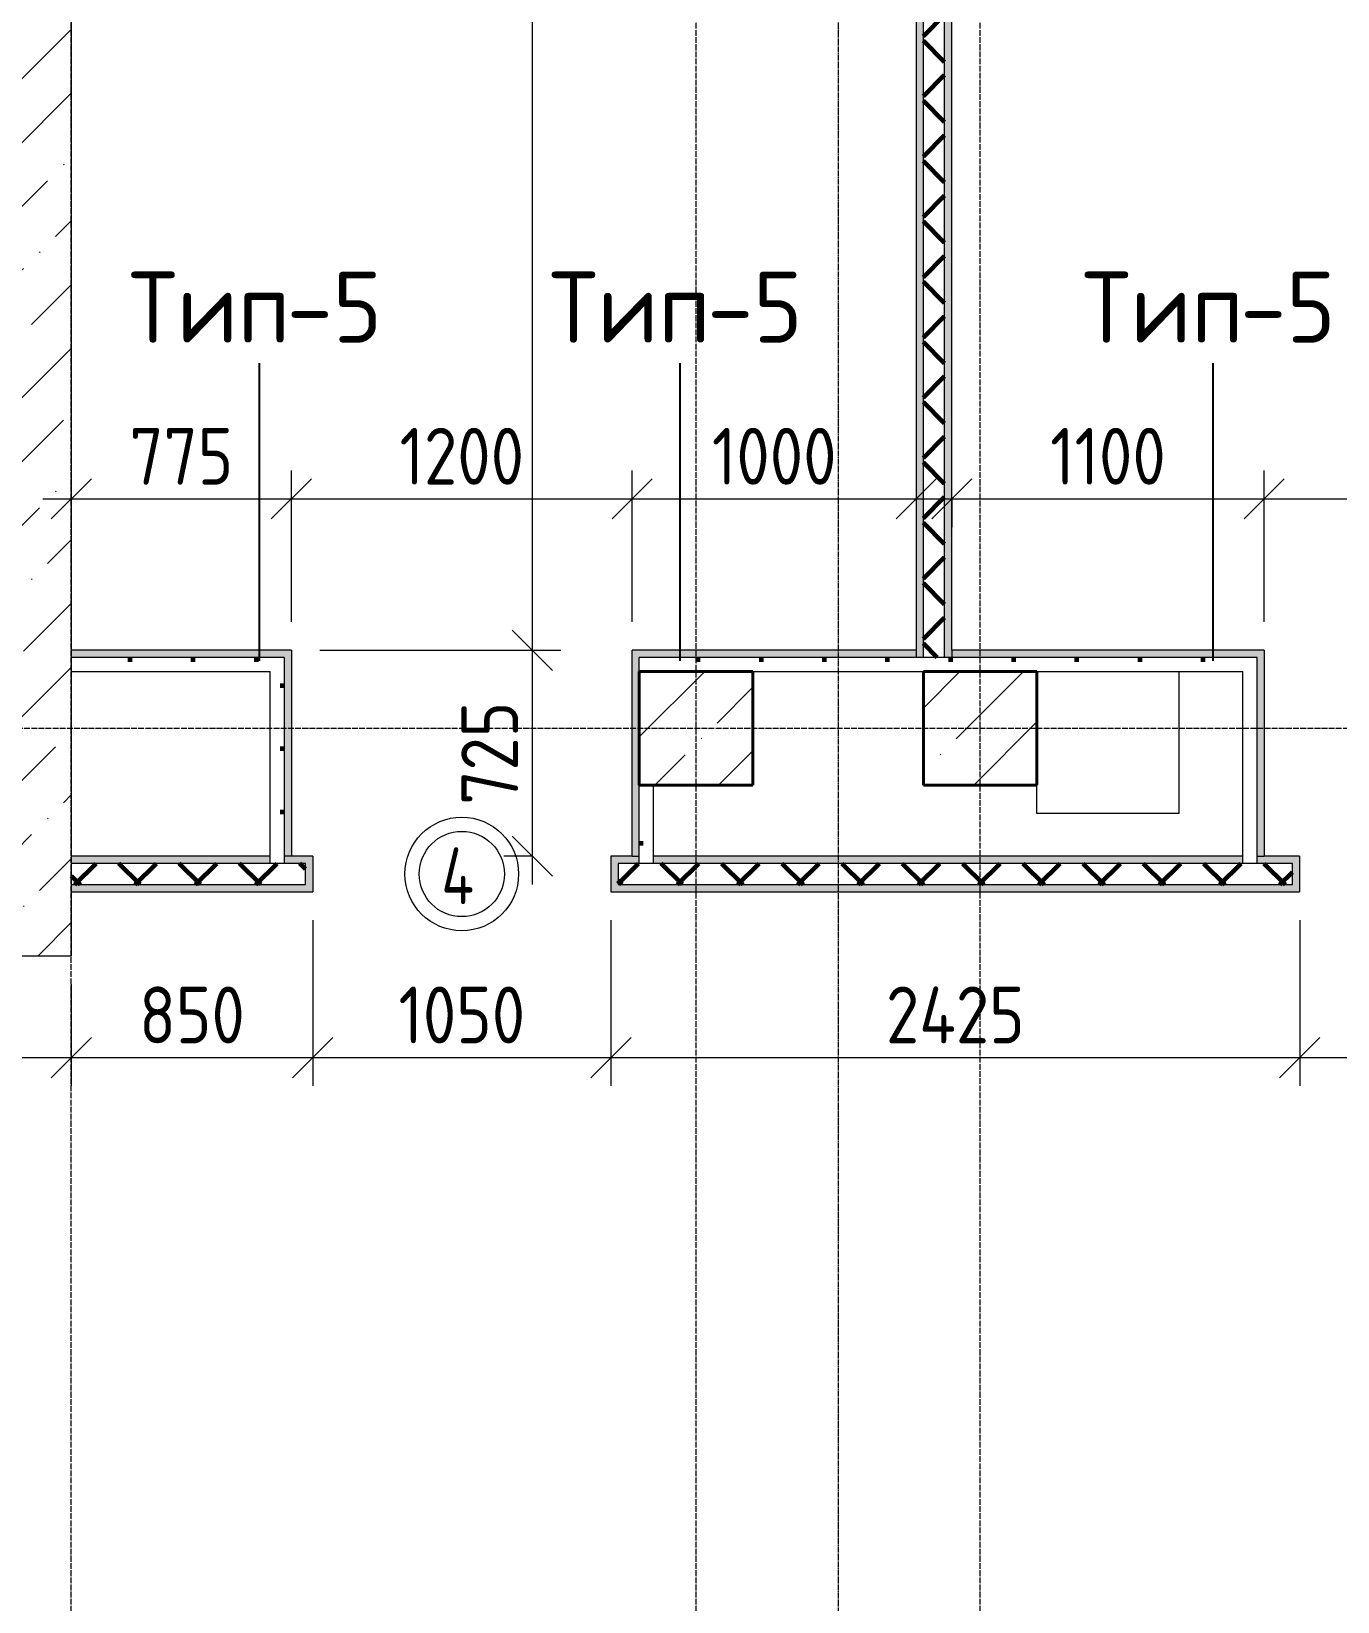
# Model space of a CAD drawing. Header units: millimetres. Extents: x -60946 to 138510, y -262288 to 24501.
# Drawn here: x 12469 to 17068, y -198297 to -192770 of the extents above; entities that cross this region are included whole.
import ezdxf

# ---------------------------------------------------------------- set-up
doc = ezdxf.new("R2010")
doc.units = ezdxf.units.MM
doc.linetypes.add('ADSK_Линия сетки', pattern=[25, 20, -2.5, 0, -2.5])
doc.linetypes.add('ADSK_Штриховая_ш3 п1_5', pattern=[4.5, 3, -1.5])
for name, color, linetype, lineweight in [('2)Тип-2', 3, 'Continuous', 60), ('2)Тип-5', 1, 'Continuous', 60), ('Марки дверей', 7, 'Continuous', 20), ('Несущие колонны', 7, 'Continuous', 18), ('Оси', 7, 'Continuous', 9), ('Перекрытие', 7, 'Continuous', 18), ('Размеры', 7, 'Continuous', 9), ('Стены внутренние', 7, 'Continuous', 18), ('Стены наружные', 7, 'Continuous', 18), ('Стены штриховка', 7, 'Continuous', 9)]:
    doc.layers.add(name, color=color, linetype=linetype, lineweight=lineweight)
doc.layers.add('Линии', color=7, linetype='Continuous', lineweight=9, true_color=0x00a600)
doc.styles.add('GOST Common_3', font='', dxfattribs={"width": 0.9, "height": 200})
doc.styles.add('GOST Common_4', font='', dxfattribs={"height": 250})
doc.styles.add('GOST Common_B', font='', dxfattribs={"width": 0.8, "height": 200})
doc.styles.get('GOST Common_3').set_extended_font_data('GOST Common')
doc.styles.get('GOST Common_4').set_extended_font_data('GOST Common')
doc.styles.get('GOST Common_B').set_extended_font_data('GOST Common', bold=True)
doc.dimstyles.new('ADSK_Основной_2_0_1', dxfattribs={"dimscale": 304.8, "dimtxt": 201.142999, "dimasz": 0.463911, "dimexe": 0.328084, "dimexo": 0.328084, "dimgap": 0.164042, "dimtad": 1, "dimdec": 3, "dimrnd": 0.001, "dimdsep": 46, "dimtxsty": 'GOST Common_3', "dimblk1": 'OBLIQUE', "dimblk2": 'OBLIQUE', "dimsah": 1, "dimcen": 0.09, "dimdle": 0.328084, "dimazin": 2, "dimtfac": 1, "dimtdec": 4, "dimtix": 1, "dimtmove": 1, "dimatfit": 3, "dimfxl": 1, "dimtvp": 1, "dimtolj": 1, "dimtzin": 0, "dimlwd": 20, "dimlwe": 20, "dimarcsym": 2})
doc.dimstyles.new('ADSK_Основной_2_0_2', dxfattribs={"dimscale": 304.8, "dimtxt": 201.142999, "dimasz": 0.463911, "dimexe": 0.328084, "dimexo": 0.328084, "dimgap": 0.164042, "dimtad": 1, "dimdec": 3, "dimrnd": 0.001, "dimdsep": 46, "dimtxsty": 'GOST Common_3', "dimblk1": 'OBLIQUE', "dimblk2": 'OBLIQUE', "dimsah": 1, "dimcen": 0.09, "dimdle": 0.328084, "dimazin": 2, "dimtfac": 1, "dimtdec": 4, "dimtix": 1, "dimtmove": 0, "dimatfit": 3, "dimfxl": 1, "dimtvp": 1, "dimtolj": 1, "dimtzin": 0, "dimlwd": 20, "dimlwe": 20, "dimarcsym": 2})
pattern_1 = [(45, (9.36, -198628.46), (-224.5064, 224.5064), []), (45, (233.87, -198628.46), (-224.5064, 224.5064), [396.875, -79.375, 3.353, -76.022])]
pattern_2 = [(45, (9.36, -198628.46), (84.1895, 308.696), [396.875, -79.375, 3.353, -76.022])]
pattern_3 = [(45, (9.36, -198628.46), (-106.066, 106.066), []), (135, (9.36, -198628.46), (-106.066, -106.066), [])]
pattern_4 = [(0, (9.36, -198628.46), (111.125, 111.125), [55.562, -166.688]), (90, (37.14, -198656.24), (-111.125, 111.125), [55.562, -166.688])]

# ---------------------------------------------------------------- blocks, each defined once
blk = doc.blocks.new('ADSK_КолоннаЖБ_Прямоугольная - 400x400 мм-1807143-Кладочный план 4-го этажа')
at = {"layer": 'Несущие колонны', "lineweight": 40}
for p, q in [((-200, 200), (200, 200)), ((-200, -200), (-200, 200)), ((200, 200), (200, -200)), ((200, -200), (-200, -200))]:
    blk.add_line(p, q, dxfattribs=at)
blk = doc.blocks.new('_Oblique')
at = {"color": 0, "linetype": 'ByBlock', "lineweight": -2}
blk.add_line((-0.5, -0.5), (0.5, 0.5), dxfattribs=at)
blk = doc.blocks.new('*D6010')
at = {"layer": 'Defpoints', "color": 0, "transparency": 16777216}
for p in [(11484.4, -196023.5), (12609.4, -196023.5), (12609.4, -196382.2)]:
    blk.add_point(p, dxfattribs=at)
at = {"layer": 'Размеры', "color": 0, "lineweight": 20, "transparency": 16777216}
for p, q in [((11484.4, -196123.5), (11484.4, -196482.2)), ((12609.4, -196123.5), (12609.4, -196482.2)), ((11384.4, -196382.2), (12709.4, -196382.2))]:
    blk.add_line(p, q, dxfattribs=at)
at = {"layer": 'Размеры', "color": 0, "lineweight": 20, "transparency": 16777216, "xscale": 141.4, "yscale": 141.4, "zscale": 141.4, "rotation": 180}
blk.add_blockref('_Oblique', (11484.4, -196382.2), dxfattribs=at)
at = {"layer": 'Размеры', "color": 0, "lineweight": 20, "transparency": 16777216, "xscale": 141.4, "yscale": 141.4, "zscale": 141.4}
blk.add_blockref('_Oblique', (12609.4, -196382.2), dxfattribs=at)
at = {"layer": 'Размеры', "color": 0, "lineweight": 9, "transparency": 16777216, "insert": (12046.9, -196232.2), "char_height": 200, "width": 515.472, "attachment_point": 5, "style": 'GOST Common_3'}
blk.add_mtext('\\A1;1125', dxfattribs=at)
blk = doc.blocks.new('*D6011')
at = {"layer": 'Defpoints', "color": 0, "transparency": 16777216}
for p in [(13459.4, -195798.5), (12609.4, -196023.5), (13459.4, -196382.2)]:
    blk.add_point(p, dxfattribs=at)
at = {"layer": 'Размеры', "color": 0, "lineweight": 20, "transparency": 16777216}
for p, q in [((13459.4, -195898.5), (13459.4, -196482.2)), ((12609.4, -196123.5), (12609.4, -196482.2)), ((12509.4, -196382.2), (13559.4, -196382.2))]:
    blk.add_line(p, q, dxfattribs=at)
at = {"layer": 'Размеры', "color": 0, "lineweight": 20, "transparency": 16777216, "xscale": 141.4, "yscale": 141.4, "zscale": 141.4, "rotation": 180}
blk.add_blockref('_Oblique', (12609.4, -196382.2), dxfattribs=at)
at = {"layer": 'Размеры', "color": 0, "lineweight": 20, "transparency": 16777216, "xscale": 141.4, "yscale": 141.4, "zscale": 141.4}
blk.add_blockref('_Oblique', (13459.4, -196382.2), dxfattribs=at)
at = {"layer": 'Размеры', "color": 0, "lineweight": 9, "transparency": 16777216, "insert": (13034.4, -196232.2), "char_height": 200, "width": 454.106, "attachment_point": 5, "style": 'GOST Common_3'}
blk.add_mtext('\\A1;850', dxfattribs=at)
blk = doc.blocks.new('*D6012')
at = {"layer": 'Defpoints', "color": 0, "transparency": 16777216}
for p in [(13459.4, -195798.5), (14509.4, -195798.5), (14509.4, -196382.2)]:
    blk.add_point(p, dxfattribs=at)
at = {"layer": 'Размеры', "color": 0, "lineweight": 20, "transparency": 16777216}
for p, q in [((13459.4, -195898.5), (13459.4, -196482.2)), ((14509.4, -195898.5), (14509.4, -196482.2)), ((13359.4, -196382.2), (14609.4, -196382.2))]:
    blk.add_line(p, q, dxfattribs=at)
at = {"layer": 'Размеры', "color": 0, "lineweight": 20, "transparency": 16777216, "xscale": 141.4, "yscale": 141.4, "zscale": 141.4, "rotation": 180}
blk.add_blockref('_Oblique', (13459.4, -196382.2), dxfattribs=at)
at = {"layer": 'Размеры', "color": 0, "lineweight": 20, "transparency": 16777216, "xscale": 141.4, "yscale": 141.4, "zscale": 141.4}
blk.add_blockref('_Oblique', (14509.4, -196382.2), dxfattribs=at)
at = {"layer": 'Размеры', "color": 0, "lineweight": 9, "transparency": 16777216, "insert": (13984.4, -196232.2), "char_height": 200, "width": 560.473, "attachment_point": 5, "style": 'GOST Common_3'}
blk.add_mtext('\\A1;1050', dxfattribs=at)
blk = doc.blocks.new('*D6013')
at = {"layer": 'Defpoints', "color": 0, "transparency": 16777216}
for p in [(14509.4, -195798.5), (16934.4, -195798.5), (16934.4, -196382.2)]:
    blk.add_point(p, dxfattribs=at)
at = {"layer": 'Размеры', "color": 0, "lineweight": 20, "transparency": 16777216}
for p, q in [((14509.4, -195898.5), (14509.4, -196482.2)), ((16934.4, -195898.5), (16934.4, -196482.2)), ((14409.4, -196382.2), (17034.4, -196382.2))]:
    blk.add_line(p, q, dxfattribs=at)
at = {"layer": 'Размеры', "color": 0, "lineweight": 20, "transparency": 16777216, "xscale": 141.4, "yscale": 141.4, "zscale": 141.4, "rotation": 180}
blk.add_blockref('_Oblique', (14509.4, -196382.2), dxfattribs=at)
at = {"layer": 'Размеры', "color": 0, "lineweight": 20, "transparency": 16777216, "xscale": 141.4, "yscale": 141.4, "zscale": 141.4}
blk.add_blockref('_Oblique', (16934.4, -196382.2), dxfattribs=at)
at = {"layer": 'Размеры', "color": 0, "lineweight": 9, "transparency": 16777216, "insert": (15721.9, -196232.2), "char_height": 200, "width": 625.93, "attachment_point": 5, "style": 'GOST Common_3'}
blk.add_mtext('\\A1;2425', dxfattribs=at)
blk = doc.blocks.new('*D6014')
at = {"layer": 'Defpoints', "color": 0, "transparency": 16777216}
for p in [(16934.4, -195798.5), (18134.4, -195798.5), (18134.4, -196382.2)]:
    blk.add_point(p, dxfattribs=at)
at = {"layer": 'Размеры', "color": 0, "lineweight": 20, "transparency": 16777216}
for p, q in [((16934.4, -195898.5), (16934.4, -196482.2)), ((18134.4, -195898.5), (18134.4, -196482.2)), ((16834.4, -196382.2), (18234.4, -196382.2))]:
    blk.add_line(p, q, dxfattribs=at)
at = {"layer": 'Размеры', "color": 0, "lineweight": 20, "transparency": 16777216, "xscale": 141.4, "yscale": 141.4, "zscale": 141.4, "rotation": 180}
blk.add_blockref('_Oblique', (16934.4, -196382.2), dxfattribs=at)
at = {"layer": 'Размеры', "color": 0, "lineweight": 20, "transparency": 16777216, "xscale": 141.4, "yscale": 141.4, "zscale": 141.4}
blk.add_blockref('_Oblique', (18134.4, -196382.2), dxfattribs=at)
at = {"layer": 'Размеры', "color": 0, "lineweight": 9, "transparency": 16777216, "insert": (17534.4, -196232.2), "char_height": 200, "width": 560.473, "attachment_point": 5, "style": 'GOST Common_3'}
blk.add_mtext('\\A1;1200', dxfattribs=at)
blk = doc.blocks.new('*D6044')
at = {"layer": 'Defpoints', "color": 0, "transparency": 16777216}
for p in [(12609.4, -194315.6), (13384.4, -194415.6), (13384.4, -194948.5)]:
    blk.add_point(p, dxfattribs=at)
at = {"layer": 'Размеры', "color": 0, "lineweight": 20, "transparency": 16777216}
for p, q in [((13384.4, -194848.5), (13384.4, -194315.6)), ((12509.4, -194415.6), (13484.4, -194415.6)), ((12609.4, -194415.6), (12609.4, -194515.6))]:
    blk.add_line(p, q, dxfattribs=at)
at = {"layer": 'Размеры', "color": 0, "lineweight": 20, "transparency": 16777216, "xscale": 141.4, "yscale": 141.4, "zscale": 141.4, "rotation": 180}
blk.add_blockref('_Oblique', (12609.4, -194415.6), dxfattribs=at)
at = {"layer": 'Размеры', "color": 0, "lineweight": 20, "transparency": 16777216, "xscale": 141.4, "yscale": 141.4, "zscale": 141.4}
blk.add_blockref('_Oblique', (13384.4, -194415.6), dxfattribs=at)
at = {"layer": 'Размеры', "color": 0, "lineweight": 9, "transparency": 16777216, "insert": (12996.9, -194265.6), "char_height": 200, "width": 454.106, "attachment_point": 5, "style": 'GOST Common_3'}
blk.add_mtext('\\A1;775', dxfattribs=at)
blk = doc.blocks.new('*D6045')
at = {"layer": 'Defpoints', "color": 0, "transparency": 16777216}
for p in [(14584.4, -194415.6), (13384.4, -194948.5), (14584.4, -194948.5)]:
    blk.add_point(p, dxfattribs=at)
at = {"layer": 'Размеры', "color": 0, "lineweight": 20, "transparency": 16777216}
for p, q in [((13384.4, -194848.5), (13384.4, -194315.6)), ((14584.4, -194848.5), (14584.4, -194315.6)), ((13284.4, -194415.6), (14684.4, -194415.6))]:
    blk.add_line(p, q, dxfattribs=at)
at = {"layer": 'Размеры', "color": 0, "lineweight": 20, "transparency": 16777216, "xscale": 141.4, "yscale": 141.4, "zscale": 141.4, "rotation": 180}
blk.add_blockref('_Oblique', (13384.4, -194415.6), dxfattribs=at)
at = {"layer": 'Размеры', "color": 0, "lineweight": 20, "transparency": 16777216, "xscale": 141.4, "yscale": 141.4, "zscale": 141.4}
blk.add_blockref('_Oblique', (14584.4, -194415.6), dxfattribs=at)
at = {"layer": 'Размеры', "color": 0, "lineweight": 9, "transparency": 16777216, "insert": (13984.4, -194265.6), "char_height": 200, "width": 560.473, "attachment_point": 5, "style": 'GOST Common_3'}
blk.add_mtext('\\A1;1200', dxfattribs=at)
blk = doc.blocks.new('*D6046')
at = {"layer": 'Defpoints', "color": 0, "transparency": 16777216}
for p in [(15584.4, -194315.6), (15584.4, -194415.6), (14584.4, -194948.5)]:
    blk.add_point(p, dxfattribs=at)
at = {"layer": 'Размеры', "color": 0, "lineweight": 20, "transparency": 16777216}
for p, q in [((14584.4, -194848.5), (14584.4, -194315.6)), ((14484.4, -194415.6), (15684.4, -194415.6)), ((15584.4, -194415.6), (15584.4, -194515.6))]:
    blk.add_line(p, q, dxfattribs=at)
at = {"layer": 'Размеры', "color": 0, "lineweight": 20, "transparency": 16777216, "xscale": 141.4, "yscale": 141.4, "zscale": 141.4, "rotation": 180}
blk.add_blockref('_Oblique', (14584.4, -194415.6), dxfattribs=at)
at = {"layer": 'Размеры', "color": 0, "lineweight": 20, "transparency": 16777216, "xscale": 141.4, "yscale": 141.4, "zscale": 141.4}
blk.add_blockref('_Oblique', (15584.4, -194415.6), dxfattribs=at)
at = {"layer": 'Размеры', "color": 0, "lineweight": 9, "transparency": 16777216, "insert": (15084.4, -194265.6), "char_height": 200, "width": 560.473, "attachment_point": 5, "style": 'GOST Common_3'}
blk.add_mtext('\\A1;1000', dxfattribs=at)
blk = doc.blocks.new('*D6047')
at = {"layer": 'Defpoints', "color": 0, "transparency": 16777216}
for p in [(15709.4, -194315.6), (16809.4, -194415.6), (16809.4, -194948.5)]:
    blk.add_point(p, dxfattribs=at)
at = {"layer": 'Размеры', "color": 0, "lineweight": 20, "transparency": 16777216}
for p, q in [((16809.4, -194848.5), (16809.4, -194315.6)), ((15609.4, -194415.6), (16909.4, -194415.6)), ((15709.4, -194415.6), (15709.4, -194515.6))]:
    blk.add_line(p, q, dxfattribs=at)
at = {"layer": 'Размеры', "color": 0, "lineweight": 20, "transparency": 16777216, "xscale": 141.4, "yscale": 141.4, "zscale": 141.4, "rotation": 180}
blk.add_blockref('_Oblique', (15709.4, -194415.6), dxfattribs=at)
at = {"layer": 'Размеры', "color": 0, "lineweight": 20, "transparency": 16777216, "xscale": 141.4, "yscale": 141.4, "zscale": 141.4}
blk.add_blockref('_Oblique', (16809.4, -194415.6), dxfattribs=at)
at = {"layer": 'Размеры', "color": 0, "lineweight": 9, "transparency": 16777216, "insert": (16259.4, -194265.6), "char_height": 200, "width": 515.472, "attachment_point": 5, "style": 'GOST Common_3'}
blk.add_mtext('\\A1;1100', dxfattribs=at)
blk = doc.blocks.new('*D6048')
at = {"layer": 'Defpoints', "color": 0, "transparency": 16777216}
for p in [(18259.4, -194415.6), (16809.4, -194948.5), (18259.4, -194948.5)]:
    blk.add_point(p, dxfattribs=at)
at = {"layer": 'Размеры', "color": 0, "lineweight": 20, "transparency": 16777216}
for p, q in [((16809.4, -194848.5), (16809.4, -194315.6)), ((18259.4, -194848.5), (18259.4, -194315.6)), ((16709.4, -194415.6), (18359.4, -194415.6))]:
    blk.add_line(p, q, dxfattribs=at)
at = {"layer": 'Размеры', "color": 0, "lineweight": 20, "transparency": 16777216, "xscale": 141.4, "yscale": 141.4, "zscale": 141.4, "rotation": 180}
blk.add_blockref('_Oblique', (16809.4, -194415.6), dxfattribs=at)
at = {"layer": 'Размеры', "color": 0, "lineweight": 20, "transparency": 16777216, "xscale": 141.4, "yscale": 141.4, "zscale": 141.4}
blk.add_blockref('_Oblique', (18259.4, -194415.6), dxfattribs=at)
at = {"layer": 'Размеры', "color": 0, "lineweight": 9, "transparency": 16777216, "insert": (17534.4, -194265.6), "char_height": 200, "width": 580.928, "attachment_point": 5, "style": 'GOST Common_3'}
blk.add_mtext('\\A1;1450', dxfattribs=at)
blk = doc.blocks.new('*D6052')
at = {"layer": 'Defpoints', "color": 0, "transparency": 16777216}
for p in [(14609.4, -189423.5), (13384.4, -194948.5), (14232.6, -194948.5)]:
    blk.add_point(p, dxfattribs=at)
at = {"layer": 'Размеры', "color": 0, "lineweight": 20, "transparency": 16777216}
for p, q in [((14232.6, -189323.5), (14232.6, -195048.5)), ((14509.4, -189423.5), (14132.6, -189423.5)), ((13484.4, -194948.5), (14332.6, -194948.5))]:
    blk.add_line(p, q, dxfattribs=at)
at = {"layer": 'Размеры', "color": 0, "lineweight": 20, "transparency": 16777216, "xscale": 141.4, "yscale": 141.4, "zscale": 141.4}
for p, rotation in [((14232.6, -189423.5), 90), ((14232.6, -194948.5), 270)]:
    blk.add_blockref('_Oblique', p, dxfattribs=dict(at, rotation=rotation))
at = {"layer": 'Размеры', "color": 0, "lineweight": 9, "transparency": 16777216, "insert": (14082.6, -192186), "char_height": 200, "width": 605.475, "attachment_point": 5, "rotation": 90, "style": 'GOST Common_3'}
blk.add_mtext('\\A1;5525', dxfattribs=at)
blk = doc.blocks.new('*D6053')
at = {"layer": 'Defpoints', "color": 0, "transparency": 16777216}
for p in [(13384.4, -194948.5), (14232.6, -195673.5), (14332.6, -195673.5)]:
    blk.add_point(p, dxfattribs=at)
at = {"layer": 'Размеры', "color": 0, "lineweight": 20, "transparency": 16777216}
for p, q in [((14232.6, -194848.5), (14232.6, -195773.5)), ((13484.4, -194948.5), (14332.6, -194948.5)), ((14232.6, -195673.5), (14132.6, -195673.5))]:
    blk.add_line(p, q, dxfattribs=at)
at = {"layer": 'Размеры', "color": 0, "lineweight": 20, "transparency": 16777216, "xscale": 141.4, "yscale": 141.4, "zscale": 141.4}
for p, rotation in [((14232.6, -194948.5), 90), ((14232.6, -195673.5), 270)]:
    blk.add_blockref('_Oblique', p, dxfattribs=dict(at, rotation=rotation))
at = {"layer": 'Размеры', "color": 0, "lineweight": 9, "transparency": 16777216, "insert": (14082.6, -195311), "char_height": 200, "width": 454.106, "attachment_point": 5, "rotation": 90, "style": 'GOST Common_3'}
blk.add_mtext('\\A1;725', dxfattribs=at)
blk = doc.blocks.new('М_двери1 - Марка экземпляра 2-3719212-Кладочный план 4-го этажа')
at = {"layer": 'Марки дверей'}
for radius in [2, 1.5]:
    blk.add_circle((0, 0), radius, dxfattribs=at)

msp = doc.modelspace()

# ---------------------------------------------------------------- hatches: boundary and pattern name
at = {"layer": '2)Тип-2'}
for points in [[(15609.3615, -194973.4914), (15609.3615, -189273.4914), (15584.3615, -189273.4914), (15584.3615, -194973.4914)], [(15684.3615, -194973.4914), (15709.3615, -194973.4914), (15709.3615, -189273.4914), (15684.3615, -189273.4914), (15684.3615, -194948.4914)]]:
    msp.add_hatch(color=256, dxfattribs=at).paths.add_polyline_path(points)
h = msp.add_hatch(dxfattribs=at)
h.set_pattern_fill('FP_4', color=256, style=0, pattern_type=2)
h.set_pattern_definition(pattern_3)
h.paths.add_polyline_path([(15684.3615, -194973.4914), (15684.3615, -189273.4914), (15609.3615, -189273.4914), (15609.3615, -194973.4914)])
h = msp.add_hatch(color=256, dxfattribs=at)
h.paths.add_polyline_path([(14534.3615, -195798.4914), (14534.3615, -195698.4914), (14609.3615, -195698.4914), (14609.3615, -195673.4914), (14509.3615, -195673.4914), (14509.3615, -195798.4914)])
h.paths.add_polyline_path([(18134.3615, -195798.4914), (18159.3615, -195798.4914), (18159.3615, -195698.4914), (18284.3615, -195698.4914), (18284.3615, -195673.4914), (18134.3615, -195673.4914)])
h.paths.add_polyline_path([(13434.3615, -195798.4914), (13459.3615, -195798.4914), (13459.3615, -195673.4914), (13359.3615, -195673.4914), (13359.3615, -195698.4914), (13434.3615, -195698.4914), (13434.3615, -195773.4914)])
h.paths.add_polyline_path([(16909.3615, -195798.4914), (16934.3615, -195798.4914), (16934.3615, -195673.4914), (16784.3615, -195673.4914), (16784.3615, -195698.4914), (16909.3615, -195698.4914), (16909.3615, -195773.4914)])
h.paths.add_polyline_path([(12609.3615, -195698.4914), (13309.3615, -195698.4914), (13309.3615, -195673.4914), (12609.3615, -195673.4914)])
h.paths.add_polyline_path([(18334.3615, -195698.4914), (20709.3615, -195698.4914), (20709.3615, -195673.4914), (18334.3615, -195673.4914)])
h.paths.add_polyline_path([(22484.3615, -195698.4914), (22484.3615, -195673.4914), (20759.3615, -195673.4914), (20759.3615, -195698.4914)])
h.paths.add_polyline_path([(14659.3615, -195698.4914), (16734.3615, -195698.4914), (16734.3615, -195673.4914), (14659.3615, -195673.4914)])
h = msp.add_hatch(dxfattribs=at)
h.set_pattern_fill('FP_4', color=256, style=0, pattern_type=2)
h.set_pattern_definition(pattern_3)
h.paths.add_polyline_path([(16495.8676, -195773.4914), (16909.3615, -195773.4914), (16909.3615, -195698.4914), (14534.3615, -195698.4914), (14534.3615, -195773.4914), (14845.7847, -195773.4914)])
h.paths.add_polyline_path([(13195.7017, -195773.4914), (13434.3615, -195773.4914), (13434.3615, -195698.4914), (12609.3615, -195698.4914), (12609.3615, -195773.4914)])
h.paths.add_polyline_path([(22484.3615, -195773.4914), (22484.3615, -195698.4914), (18159.3615, -195698.4914), (18159.3615, -195773.4914), (19796.0336, -195773.4914)])
h = msp.add_hatch(color=256, dxfattribs=at)
h.paths.add_polyline_path([(22534.3615, -195798.4914), (22534.3615, -195773.4914), (18159.3615, -195773.4914), (18159.3615, -195798.4914), (22484.3615, -195798.4914)])
h.paths.add_polyline_path([(12609.3615, -195798.4914), (13434.3615, -195798.4914), (13434.3615, -195773.4914), (12609.3615, -195773.4914)])
h.paths.add_polyline_path([(14534.3615, -195798.4914), (16909.3615, -195798.4914), (16909.3615, -195773.4914), (14534.3615, -195773.4914)])
at = {"layer": '2)Тип-5', "true_color": 0xd50000}
for points in [[(13384.3615, -194973.4914), (13384.3615, -194948.4914), (12609.3615, -194948.4914), (12609.3615, -194973.4914), (13359.3615, -194973.4914)], [(13384.3615, -195673.4914), (13384.3615, -194973.4914), (13359.3615, -194973.4914), (13359.3615, -195673.4914)], [(14584.3615, -195673.4914), (14609.3615, -195673.4914), (14609.3615, -194973.4914), (14584.3615, -194973.4914), (14584.3615, -195092.7203)], [(16809.3615, -195673.4914), (16809.3615, -194973.4914), (16784.3615, -194973.4914), (16784.3615, -195673.4914)]]:
    msp.add_hatch(color=12, dxfattribs=at).paths.add_polyline_path(points)
h = msp.add_hatch(dxfattribs=at)
h.set_pattern_fill('FP_7', color=12, style=0, pattern_type=2)
h.set_pattern_definition(pattern_4)
h.paths.add_polyline_path([(13359.3615, -195023.4914), (13359.3615, -194973.4914), (12609.3615, -194973.4914), (12609.3615, -195023.4914), (13309.3615, -195023.4914)])
h = msp.add_hatch(color=12, dxfattribs=at)
h.paths.add_polyline_path([(15584.3615, -194973.4914), (15584.3615, -194948.4914), (14584.3615, -194948.4914), (14584.3615, -194973.4914), (14845.7847, -194973.4914)])
h.paths.add_polyline_path([(16809.3615, -194973.4914), (16809.3615, -194948.4914), (15709.3615, -194948.4914), (15709.3615, -194973.4914), (16784.3615, -194973.4914)])
h = msp.add_hatch(dxfattribs=at)
h.set_pattern_fill('FP_7', color=12, style=0, pattern_type=2)
h.set_pattern_definition(pattern_4)
h.paths.add_polyline_path([(16784.3615, -195023.4914), (16784.3615, -194973.4914), (14609.3615, -194973.4914), (14609.3615, -195023.4914), (16734.3615, -195023.4914)])
h = msp.add_hatch(dxfattribs=at)
h.set_pattern_fill('FP_7', color=12, style=0, pattern_type=2)
h.set_pattern_definition(pattern_4)
h.paths.add_polyline_path([(13309.3615, -195698.4914), (13359.3615, -195698.4914), (13359.3615, -195023.4914), (13309.3615, -195023.4914), (13309.3615, -195673.4914)])
h = msp.add_hatch(dxfattribs=at)
h.set_pattern_fill('FP_7', color=12, style=0, pattern_type=2)
h.set_pattern_definition(pattern_4)
h.paths.add_polyline_path([(14659.3615, -195698.4914), (14659.3615, -195423.4914), (14609.3615, -195423.4914), (14609.3615, -195698.4914)])
at = {"layer": 'Несущие колонны', "lineweight": 9}
h = msp.add_hatch(dxfattribs=at)
h.set_pattern_fill('FP_1', color=256, style=0, pattern_type=2)
h.set_pattern_definition(pattern_1)
h.paths.add_polyline_path([(15009.3615, -195423.4914), (15009.3615, -195023.4914), (14609.3615, -195023.4914), (14609.3615, -195423.4914), (14845.7847, -195423.4914)])
h = msp.add_hatch(dxfattribs=at)
h.set_pattern_fill('FP_1', color=256, style=0, pattern_type=2)
h.set_pattern_definition(pattern_1)
h.paths.add_polyline_path([(15609.3615, -195423.4914), (16009.3615, -195423.4914), (16009.3615, -195023.4914), (15609.3615, -195023.4914), (15609.3615, -195092.7203)])
at = {"layer": 'Стены наружные', "lineweight": 9}
h = msp.add_hatch(dxfattribs=at)
h.set_pattern_fill('FP_2', color=256, style=0, pattern_type=2)
h.set_pattern_definition(pattern_2)
h.paths.add_polyline_path([(12409.3615, -195823.4914), (12609.3615, -195823.4914), (12609.3615, -187623.4914), (12409.3615, -187623.4914), (12409.3615, -195092.7203)])
h = msp.add_hatch(dxfattribs=at)
h.set_pattern_fill('FP_2', color=256, style=0, pattern_type=2)
h.set_pattern_definition(pattern_2)
h.paths.add_polyline_path([(9009.3615, -196023.4914), (9934.3615, -196023.4914), (9934.3615, -195823.4914), (9009.3615, -195823.4914)])
h.paths.add_polyline_path([(12609.3615, -196023.4914), (12609.3615, -195823.4914), (11484.3615, -195823.4914), (11484.3615, -196023.4914)])

# ---------------------------------------------------------------- linework, layer by layer
at = {"layer": '2)Тип-5', "lineweight": 25}
for p, q in [((13272.3415, -194985.9914), (13272.3415, -193938.2069)), ((14752.8118, -194985.9914), (14752.8118, -193938.2069)), ((16629.3243, -194985.9914), (16629.3243, -193938.2069))]:
    msp.add_line(p, q, dxfattribs=at)
at = {"layer": 'Линии', "color": 7, "linetype": 'ADSK_Штриховая_ш3 п1_5'}
msp.add_line((15309.3615, -189273.4914), (15309.3615, -205573.4914), dxfattribs=at)
at = {"layer": 'Несущие колонны', "lineweight": 9}
for p, q in [((15009.3615, -195023.4914), (14609.3615, -195023.4914)), ((14609.3615, -195023.4914), (14609.3615, -195423.4914)), ((15009.3615, -195423.4914), (15009.3615, -195023.4914)), ((16009.3615, -195023.4914), (15609.3615, -195023.4914)), ((15609.3615, -195023.4914), (15609.3615, -195423.4914)), ((16009.3615, -195423.4914), (16009.3615, -195023.4914)), ((14609.3615, -195423.4914), (14659.3615, -195423.4914)), ((14659.3615, -195423.4914), (15009.3615, -195423.4914)), ((15609.3615, -195423.4914), (16009.3615, -195423.4914))]:
    msp.add_line(p, q, dxfattribs=at)
at = {"layer": 'Оси', "linetype": 'ADSK_Линия сетки', "lineweight": 5}
for p, q in [((12609.3615, -209602.3427), (12609.3615, -188601.0153)), ((14809.3615, -209602.3427), (14809.3615, -188601.0153)), ((15809.3615, -209602.3427), (15809.3615, -188601.0153)), ((62563.3938, -195223.4914), (-25230.7352, -195223.4914))]:
    msp.add_line(p, q, dxfattribs=at)
at = {"layer": 'Перекрытие'}
for p, q in [((16509.3615, -195023.4914), (16509.3615, -195523.4914)), ((16009.3615, -195523.4914), (16009.3615, -195423.4914)), ((16509.3615, -195523.4914), (16009.3615, -195523.4914))]:
    msp.add_line(p, q, dxfattribs=at)
at = {"layer": 'Стены внутренние', "lineweight": 5}
for p, q in [((15584.3615, -189273.4914), (15584.3615, -194948.4914)), ((15709.3615, -194948.4914), (15709.3615, -189273.4914)), ((13384.3615, -194948.4914), (12609.3615, -194948.4914)), ((13384.3615, -194948.4914), (13384.3615, -195673.4914)), ((15584.3615, -194948.4914), (14584.3615, -194948.4914)), ((14584.3615, -195673.4914), (14584.3615, -194948.4914)), ((16809.3615, -194948.4914), (15709.3615, -194948.4914)), ((16809.3615, -194948.4914), (16809.3615, -195673.4914)), ((12609.3615, -195023.4914), (13309.3615, -195023.4914)), ((13309.3615, -195673.4914), (13309.3615, -195023.4914)), ((14609.3615, -195023.4914), (16734.3615, -195023.4914)), ((14609.3615, -195423.4914), (14609.3615, -195023.4914)), ((16734.3615, -195673.4914), (16734.3615, -195023.4914)), ((14659.3615, -195423.4914), (14609.3615, -195423.4914)), ((14659.3615, -195673.4914), (14659.3615, -195423.4914)), ((13309.3615, -195673.4914), (12609.3615, -195673.4914)), ((13459.3615, -195673.4914), (13384.3615, -195673.4914)), ((13459.3615, -195673.4914), (13459.3615, -195798.4914)), ((14584.3615, -195673.4914), (14509.3615, -195673.4914)), ((14509.3615, -195673.4914), (14509.3615, -195798.4914)), ((16734.3615, -195673.4914), (14659.3615, -195673.4914)), ((16934.3615, -195673.4914), (16809.3615, -195673.4914)), ((16934.3615, -195673.4914), (16934.3615, -195798.4914)), ((12609.3615, -195798.4914), (13459.3615, -195798.4914)), ((14509.3615, -195798.4914), (16934.3615, -195798.4914))]:
    msp.add_line(p, q, dxfattribs=at)
at = {"layer": 'Стены наружные', "lineweight": 9}
for p, q in [((12609.3615, -189273.4914), (12609.3615, -194948.4914)), ((12609.3615, -195023.4914), (12609.3615, -195673.4914)), ((12609.3615, -195798.4914), (12609.3615, -196023.4914)), ((11484.3615, -196023.4914), (12609.3615, -196023.4914))]:
    msp.add_line(p, q, dxfattribs=at)
at = {"layer": 'Стены штриховка', "lineweight": 9}
for p, q in [((15609.3615, -194973.4914), (15609.3615, -189273.4914)), ((15684.3615, -194973.4914), (15684.3615, -189273.4914)), ((12609.3615, -194948.4914), (12609.3615, -195023.4914)), ((13359.3615, -194973.4914), (12609.3615, -194973.4914)), ((13359.3615, -194973.4914), (13359.3615, -195698.4914)), ((16784.3615, -194973.4914), (14609.3615, -194973.4914)), ((14609.3615, -195023.4914), (14609.3615, -194973.4914)), ((15584.3615, -194948.4914), (15584.3615, -194973.4914)), ((15709.3615, -194948.4914), (15709.3615, -194973.4914)), ((16784.3615, -195698.4914), (16784.3615, -194973.4914)), ((14609.3615, -195698.4914), (14609.3615, -195423.4914)), ((12609.3615, -195673.4914), (12609.3615, -195798.4914)), ((13434.3615, -195698.4914), (12609.3615, -195698.4914)), ((13309.3615, -195698.4914), (13309.3615, -195673.4914)), ((13384.3615, -195673.4914), (13359.3615, -195673.4914)), ((13434.3615, -195773.4914), (13434.3615, -195698.4914)), ((16909.3615, -195698.4914), (14534.3615, -195698.4914)), ((14534.3615, -195698.4914), (14534.3615, -195773.4914)), ((14584.3615, -195673.4914), (14609.3615, -195673.4914)), ((14659.3615, -195698.4914), (14659.3615, -195673.4914)), ((16734.3615, -195698.4914), (16734.3615, -195673.4914)), ((16784.3615, -195673.4914), (16809.3615, -195673.4914)), ((16909.3615, -195773.4914), (16909.3615, -195698.4914)), ((12609.3615, -195773.4914), (13434.3615, -195773.4914)), ((14534.3615, -195773.4914), (16909.3615, -195773.4914))]:
    msp.add_line(p, q, dxfattribs=at)

# ---------------------------------------------------------------- block references
at = {"layer": 'Марки дверей', "xscale": 99.99999999999993, "yscale": 99.99999999999993, "zscale": 99.99999999999993}
msp.add_blockref('М_двери1 - Марка экземпляра 2-3719212-Кладочный план 4-го этажа', (13984.3615, -195735.9914), dxfattribs=at)
at = {"layer": 'Несущие колонны', "lineweight": 9, "rotation": 89.9999999999999}
for p in [(14809.3615, -195223.4914), (15809.3615, -195223.4914)]:
    msp.add_blockref('ADSK_КолоннаЖБ_Прямоугольная - 400x400 мм-1807143-Кладочный план 4-го этажа', p, dxfattribs=at)

# ---------------------------------------------------------------- texts
at = {"layer": '2)Тип-5', "color": 116, "lineweight": 9, "true_color": 0x008040, "char_height": 250, "attachment_point": 1, "style": 'GOST Common_4'}
for s, insert, width in [('Тип', (12812.3415, -193615.7798), 673.4175), ('-5', (13367.9665, -193615.7798), 432.91125), ('Тип', (14292.8118, -193615.7798), 673.4175), ('-5', (14848.4368, -193615.7798), 432.91125), ('Тип', (16169.3243, -193615.7798), 673.4175), ('-5', (16724.9493, -193615.7798), 432.91125)]:
    msp.add_mtext(s, dxfattribs=dict(at, insert=insert, width=width))
at = {"layer": 'Марки дверей', "lineweight": 5, "insert": (13912.3041, -195642.3325), "char_height": 200, "width": 166.751, "attachment_point": 1, "style": 'GOST Common_B'}
msp.add_mtext('\\fGOST Common|b1|i0|c204|p34|;\\W.8;4', dxfattribs=at)

# ---------------------------------------------------------------- dimensions: what is measured, and where the dimension line sits
at = {"layer": 'Размеры', "lineweight": 9}
for base, p1, p2, override, picture, middle in [((14232.5722, -194948.4914), (14609.3615, -189423.4914), (13384.3615, -194948.4914), {"dimpost": '<>', "dimfxl": 5659.173968}, '*D6052', (14082.5722, -192185.9914)), ((14232.5722, -195673.4914), (13384.3615, -194948.4914), (14332.5571, -195673.4914), {"dimpost": '<>', "dimfxl": 1193.607908}, '*D6053', (14082.5722, -195310.9914))]:
    dim = msp.add_linear_dim(base=base, p1=p1, p2=p2, angle=90, dimstyle='ADSK_Основной_2_0_2', override=override, dxfattribs=at)
    dim.commit()
    dim.dimension.update_dxf_attribs({"geometry": picture, "text_midpoint": middle})
for base, p1, p2, dimstyle, override, picture, middle in [((13384.3615, -194415.5989), (12609.3615, -194315.614), (13384.3615, -194948.4914), 'ADSK_Основной_2_0_1', {"dimpost": '<>', "dimfxl": 1000.579239}, '*D6044', (12996.8615, -194265.5989)), ((14584.3615, -194415.5989), (13384.3615, -194948.4914), (14584.3615, -194948.4914), 'ADSK_Основной_2_0_1', {"dimpost": '<>', "dimfxl": 1200}, '*D6045', (13984.3615, -194265.5989)), ((15584.3615, -194415.5989), (14584.3615, -194948.4914), (15584.3615, -194315.614), 'ADSK_Основной_2_0_2', {"dimpost": '<>', "dimfxl": 1183.441513}, '*D6046', (15084.3615, -194265.5989)), ((16809.3615, -194415.5989), (15709.3615, -194315.614), (16809.3615, -194948.4914), 'ADSK_Основной_2_0_2', {"dimpost": '<>', "dimfxl": 1269.068089}, '*D6047', (16259.3615, -194265.5989)), ((18259.3615, -194415.5989), (16809.3615, -194948.4914), (18259.3615, -194948.4914), 'ADSK_Основной_2_0_2', {"dimpost": '<>', "dimfxl": 1450}, '*D6048', (17534.3615, -194265.5989)), ((13459.3615, -196382.2452), (12609.3615, -196023.4914), (13459.3615, -195798.4914), 'ADSK_Основной_2_0_1', {"dimpost": '<>', "dimfxl": 879.27527}, '*D6011', (13034.3615, -196232.2452)), ((14509.3615, -196382.2452), (13459.3615, -195798.4914), (14509.3615, -195798.4914), 'ADSK_Основной_2_0_1', {"dimpost": '<>', "dimfxl": 1050}, '*D6012', (13984.3615, -196232.2452)), ((16934.3615, -196382.2452), (14509.3615, -195798.4914), (16934.3615, -195798.4914), 'ADSK_Основной_2_0_1', {"dimpost": '<>', "dimfxl": 2425}, '*D6013', (15721.8615, -196232.2452)), ((18134.3615, -196382.2452), (16934.3615, -195798.4914), (18134.3615, -195798.4914), 'ADSK_Основной_2_0_1', {"dimpost": '<>', "dimfxl": 1200}, '*D6014', (17534.3615, -196232.2452)), ((12609.3615, -196382.2452), (11484.3615, -196023.4914), (12609.3615, -196023.4914), 'ADSK_Основной_2_0_1', {"dimpost": '<>', "dimfxl": 1125}, '*D6010', (12046.8615, -196232.2452))]:
    dim = msp.add_linear_dim(base=base, p1=p1, p2=p2, dimstyle=dimstyle, override=override, dxfattribs=at)
    dim.commit()
    dim.dimension.update_dxf_attribs({"geometry": picture, "text_midpoint": middle})

doc.saveas('drawing.dxf')
